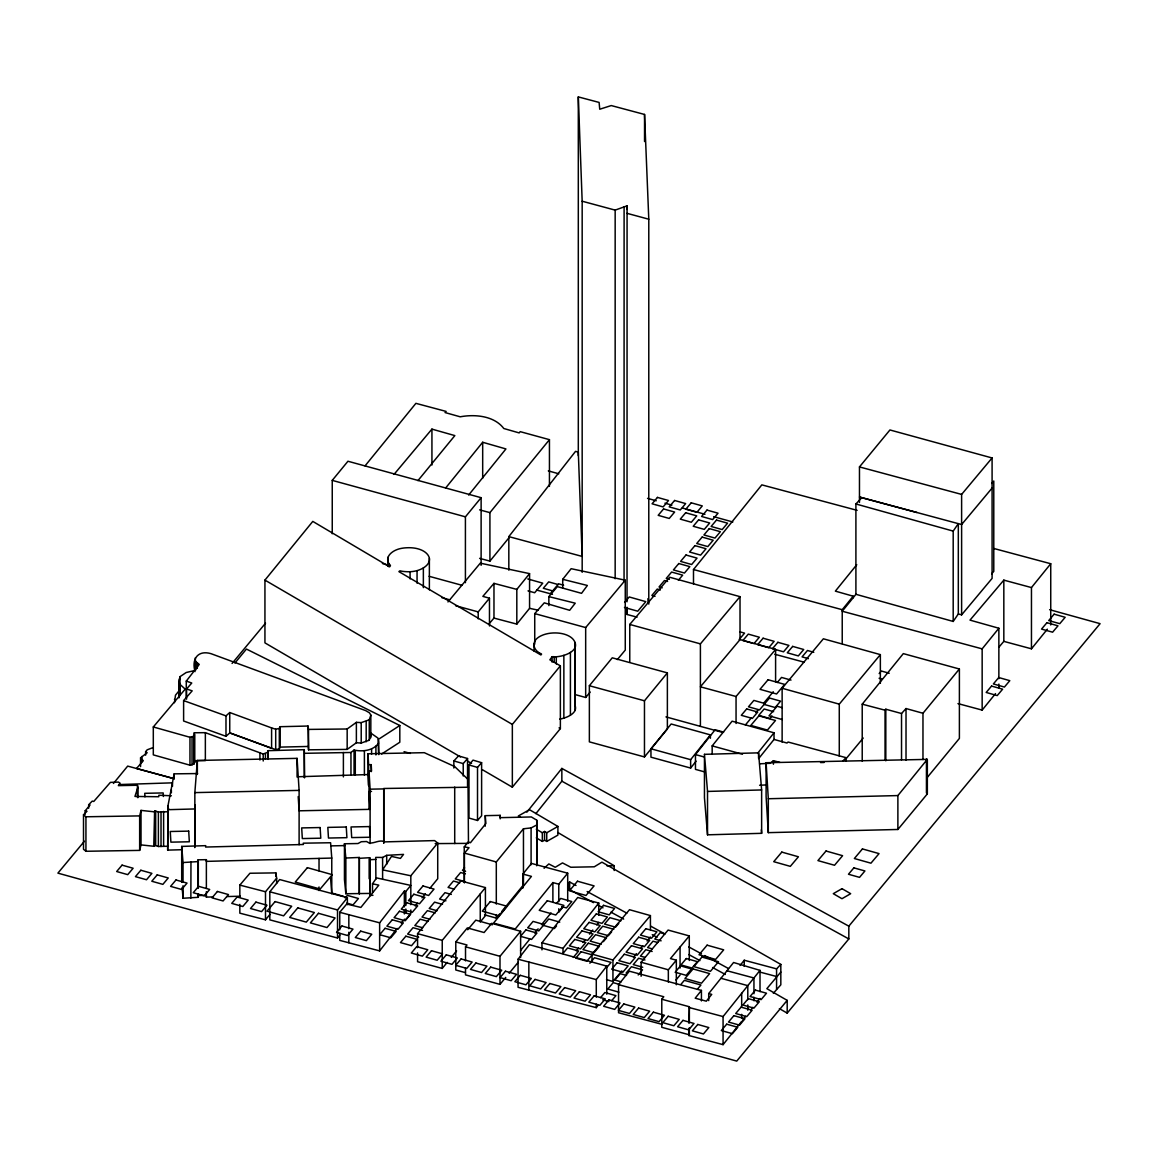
<?xml version="1.0" encoding="UTF-8"?>
<svg xmlns="http://www.w3.org/2000/svg" width="1158" height="1158" viewBox="0 0 1158 1158"><rect width="100%" height="100%" fill="white"/><g stroke="black" fill="none" stroke-linecap="round" stroke-linejoin="round"><path stroke-width="1.5" d="M627.028 601.813L627.071 205.834L615.159 210.119L582.17 201.217L578.305 96.91L599.106 102.425L599.743 109.228L611.25 105.566L644.543 114.454L648.784 219.209L648.784 604.085M637.074 617.171L627.028 614.464L627.057 609.962M195.036 671.626C191.417 658.888 197.917 649.87 210.973 653.662L365.682 710.621L369.503 712.865L370.849 715.108L369.257 719.798L361.209 722.621L356.375 722.346L347.168 728.99L308.535 729.41L308.014 726.037L280.164 726.703L279.31 728.44L279.31 748.864L275.705 749.631L229.747 732.956L229.747 712.532L271.594 727.919L275.705 729.222L279.31 728.44M308.014 726.037L308.535 749.819L347.168 749.4L356.375 742.77L361.209 743.031L369.257 740.208L370.849 735.518M198.105 886.608L198.105 859.815L206.37 859.67L206.341 861.378L331.767 858.064L331.767 893.788L330.595 878.473M213.173 896.929L206.341 897.103L206.37 895.395L198.105 895.539L198.308 897.305L183.036 898.261L182.139 887.506M182.139 849.711L167.678 850.117L167.953 805.838L174.163 773.848L197.555 773.558M167.678 850.117L167.953 805.838M378.579 753.597L377.971 738.109L370.386 732.782M194.848 846.99L194.848 792.608L197.352 760.473L297.07 758.36L299.111 790.393L299.111 844.747M194.79 847.613L195.123 804.767M179.012 697.869L179.012 681.787L180.069 676.619L186.206 672.509L194.472 670.583M198.308 888.374L198.308 861.581L183.036 862.536L181.705 846.411L205.733 845.658L205.603 847.048L303.396 844.5L303.237 843.183L330.595 842.749L331.767 858.064M267.802 759.199L268.091 750.673L304.279 749.689L304.612 777.727M168.634 808.559L167.953 811.758L158.385 811.975L154.68 810.832L154.26 846.31L141.015 844.906L139.655 850.392L85.938 851.275L83.506 849.277L83.506 814.769L87.009 811.266L85.2 810.788L85.2 814.248M174.467 702.732L175.495 695.176L178.882 691.051M139.655 850.392L139.655 815.898L141.015 810.397L154.26 811.816M88.674 808.183L88.674 804.723L92.249 801.09L93.769 801.452L110.386 782.374L118.434 782.084L120.056 783.126L118.377 785.631L137.455 785.254L137.86 787.382L134.95 796.443L158.747 796.733L158.849 795.242L171.37 795.778M154.26 846.31L154.68 810.832M179.012 681.787L180.214 684.581L185.193 689.126L153.305 726.963L153.305 754.871L189.97 765.192L193.849 764.106L194.312 732.768L205.357 732.667L263.213 754.032L267.802 752.222M193.849 764.106L194.703 762.355L194.703 734.447M279.31 748.864L280.164 747.113L280.164 726.703M688.952 1023.267L689.357 1006.751L661.783 999.238L661.783 1027.305L689.357 1034.818L688.952 1035.542L723.07 1044.646L741.67 1021.37M953.193 621.441L953.193 531.102L958.317 523.633L958.317 613.972L953.193 621.441L855.907 594.3L853.2 597.731L853.2 596.196L835.367 591.145L856.775 564.699M372.5 892.529L372.5 883.757L376.611 877.923L410.829 885.421L405.836 891.472L405.836 905.513M534.07 651.1L534.07 643.92A20.685 11.942 0 0 1 535.807 639.665A19.874 11.479 0 0 1 541.293 635.699A21.351 12.318 0 0 1 555.594 632.934A20.844 12.029 0 0 1 564.308 634.179A20.12 11.623 0 0 1 571.473 637.711A21.524 12.42 0 0 1 574.976 642.429A20.366 11.754 0 0 1 575.092 647.626A20.077 11.594 0 0 1 570.416 652.417A23.189 13.389 0 0 1 563.859 655.341A21.51 12.42 0 0 1 556.289 656.774L554.19 656.76A4.299 2.49 0 0 0 552.091 656.76L549.862 659.814L560.371 665.836L560.371 728.614L512.343 787.179L512.343 724.416L560.371 665.836M186.279 698.1L186.279 681.092L199.248 664.431L195.702 661.551L195.036 659.713M339.743 933.348L339.743 940.368L379.636 950.892L379.636 922.825L404.359 891.124L405.836 891.472M379.636 950.892L397.18 928.412M401.29 923.158L403.331 920.523M598.382 1004.956L596.283 1007.648L518.06 987.296L518.06 959.229L529.394 944.696L606.778 966.119L606.778 994.201M596.283 997.125L596.283 979.581L606.778 966.119M508.825 536.617L575.526 451.374L578.305 452.112L582.17 556.419L508.825 536.617L508.825 570.185M541.958 949.864L541.958 942.8L577.712 897.493L598.758 903.037L598.758 915.37M703.818 771.677L695.466 769.375L695.466 754.582L715.123 729.757L723.605 732.102M563.005 953.627L563.005 948.344L598.758 903.037M576.337 950.834L578.58 948.011M582.923 942.496L585.022 939.833M589.523 934.13L592.766 930.033M596.79 924.924L598.758 922.419M562.716 588.307L562.716 579.318L571.155 568.694L625.262 580.187L625.262 650.101L617.344 659.582M464.242 881.991L464.242 846.903L468.093 842.069L470.481 842.706L485.911 823.497L485.245 815.652L500.184 815.348L500.256 817.664L531.377 816.955L536.747 820.182L537.182 865.098M526.876 812.163L561.847 768.42L848.828 926.168L848.828 938.935L787.194 1013.12L779.377 1008.618M535.893 813.625L561.847 781.187L561.847 768.42M690.631 768.058L690.631 759.677L710.404 734.896L671.162 723.996L650.955 748.792L650.955 757.173L690.631 768.058L696.117 761.168M662.188 1024.381L618.546 1012.743L618.546 984.676L629.33 971.186L701.43 990.408L701.43 1000.932M661.783 999.238L663.78 996.734L618.546 984.676M701.43 990.408L695.191 998.21L706.322 1001.178L711.75 994.389L708.71 993.578L708.71 1000.599M708.71 993.578L733.579 962.501L760.01 970.375L760.01 991.639M740.063 965.468L744.247 960.243L776.569 968.855L780.825 964.411L601.928 862.16L594.286 866.792L570.807 867.255L562.499 862.913L555.247 867.284L548.82 863.955L544.086 868.297M723.07 1044.646L723.07 1016.565L760.01 970.375M780.825 972.069L766.857 988.657L787.194 1000.367L787.194 1013.12M742.698 1020.097L745.752 1016.275M750.876 1009.877L752.917 1007.315M756.985 1002.235L760.01 998.442M773.327 993.318L780.825 984.821L780.825 964.411M757.578 753.337L774.022 732.811L732.102 721.188L712.17 745.897L712.17 754.191M758.664 758.606L774.022 739.441L774.022 732.811M339.714 935.288L337.528 938.009L269.814 919.857L269.814 891.79L279.643 879.544L347.371 897.711L347.371 904.716M337.528 938.009L337.528 909.942L347.371 897.711M693.497 583.893L693.497 569.533L761.834 484.869L857.137 510.345M885.045 760.01L885.045 710.187L885.812 709.217L901.532 713.516L906.019 708.551L922.969 713.256L959.389 669.006L903.312 653.619L862.218 704.18L862.218 761.139M445.613 488.039L482.683 442.269L505.93 448.942L468.657 495.045M489.53 623.279L493.974 618.082L516.815 624.104L516.815 589.393L529.568 573.63L480.295 563.164L447.972 601.928M516.815 624.104L529.568 608.341L529.568 573.63M522.866 888.099L522.866 874.058L531.493 863.419L567.695 873.19L567.695 901.271M567.695 873.19L558.778 884.176L552.887 882.584L515.267 928.977L493.554 923.114L531.435 876.374L522.866 874.058M520.564 950.515L529.828 939.095M534.75 933.03L538.123 928.861M541.495 924.692L551.049 912.924M563.237 906.757L558.778 912.243L558.778 908.74M957.97 703.601L982.158 710.1L982.158 648.856L998.862 628.244L969.999 620.123L1003.827 580.129L1031.46 587.569L1050.74 563.729L993.752 548.458M999.151 646.888L1003.827 641.373L1031.46 648.813L1047.339 629.185M982.158 710.1L995.518 693.599M365.045 465.878L415.896 403.346L446.163 411.423L445.034 412.552L460.218 416.808C474.852 414.057 494.234 415.78 503.788 428.503L519.146 432.904L520.217 431.659L549.442 439.664L549.442 486.36M842.228 643.66L842.228 609.701L853.2 596.196M853.2 597.731L842.228 611.236L982.158 648.856M460.479 756.927L264.936 642.878L264.936 580.115L312.79 521.404L389.595 566.855L390.434 565.784A4.444 2.562 0 0 0 389.464 564.366A22.726 13.114 0 0 1 388.509 562.962A21.626 12.477 0 0 1 388.133 557.143A20.945 12.087 0 0 1 392.026 552.323A20.294 11.71 0 0 1 398.974 548.935A21.741 12.55 0 0 1 406.748 547.777A22.422 12.955 0 0 1 415.085 548.197A20.033 11.566 0 0 1 422.019 550.311A20.178 11.652 0 0 1 426.94 553.785A20.598 11.884 0 0 1 429.372 558.431L429.372 589.827M479.629 558.359L489.921 561.109L489.921 512.632L549.442 439.664M489.921 561.109L509.013 537.703M417.575 947.678L417.575 933.638L460.754 880.876L485.419 887.593L485.419 915.674L480.252 921.985L480.252 893.918M496.304 904.08L496.304 861.972L523.459 828.781L531.088 827.927L537.182 824.757M417.575 952.933L417.575 961.705L442.24 968.435L442.24 940.368L485.419 887.593M442.24 968.435L447.191 962.385M451.273 957.405L456.57 950.935M484.565 914.834L496.304 918.106L499.691 913.966M501.95 911.216L523.459 884.915L523.459 828.781M332.245 533.766L332.245 480.382L347.95 461.246L481.12 497.694L481.12 565.321M113.441 783.459L127.684 766.104L173.83 778.61L136.528 768.478L143.274 760.719L140.567 757.824L147.167 752.743L145.633 751.643L147.182 749.819L152.32 747.865M417.937 480.628L454.848 435.596L431.934 429.111L394.038 474.389M465.415 582.677L465.415 516.83L481.12 497.694M478.211 618.85L478.211 611.902L489.472 598.194L482.857 596.384L493.974 583.371L516.815 589.393M410.829 904.731L410.815 875.781L437.724 843.024L434.554 840.592L385.035 841.88C379.578 839.246 374.613 843.603 369.156 843.01L366.579 841.519L361.296 841.721L358.01 843.531L344.447 843.762L344.447 879.487L345.851 893.744L369.749 893.426L370.024 895.438L372.963 895.293M589.364 685.724L612.264 657.816L667.37 672.885L667.37 729.019L644.47 756.941L589.364 741.858L589.364 685.724L644.47 700.793L667.37 672.885M415.302 906.048L417.546 903.312M422.033 897.855L425.391 893.759M429.879 888.302L437.724 878.748L437.724 843.024M234.958 662.984L246.422 649.059L399.814 725.501L399.814 742.249L381.59 754.032M239.836 904.398L239.836 913.17L265.5 919.814L265.5 891.747L276.646 878.213L275.85 872.886L249.925 873.248L239.836 885.103L239.836 897.378M265.5 919.814L269.959 914.4M465.415 972.633L455.789 969.984L455.789 941.917L467.34 927.92L484.102 932.523L491.687 923.331L520.622 931.278L520.622 957.594M859.468 502.442L859.468 466.92L889.937 429.965L992.088 457.96L992.088 578.407L961.618 614.855L958.317 613.972M465.516 960.85L465.516 946.81L467.007 945L455.789 941.917M465.516 967.856L465.516 974.877L499.995 984.358L499.995 956.291L520.622 931.278M499.995 984.358L505.728 977.41M509.158 973.241L518.321 962.139M927.515 777.134L959.389 738.413L959.389 669.006M897.884 829.475L897.884 795.575L927.283 759.387L766.104 762.717L766.104 796.617L768.304 832.645L897.884 829.475L927.312 793.925L927.312 760.024M839.275 756.16L839.275 704.151L880.355 654.617L823.367 638.796L782.128 688.272L782.128 742.075M846.122 758.664L863.231 738.037M84.433 841.2L57.9 873.132L736.749 1061.09L787.194 1000.367M232.078 663.447L265.529 623.178M468.99 764.989L473.029 760.14L481.612 762.688L481.612 815.768L477.516 820.472L468.99 818.069L468.99 764.989L477.516 767.392L481.612 762.688M641.112 976.281L641.112 962.24L668.094 930.062L689.285 935.925L689.285 960.489M689.285 935.925L670.453 958.578L676.33 960.199L676.33 984.763M668.34 982.071L668.34 969.796L676.33 960.199M675.954 980.015L680.064 975.079M848.828 926.168L1100.1 623.67L1049.626 609.687M575.497 694.684L585.673 697.478L585.673 627.564L625.262 580.187M585.673 697.478L590.204 692.064M961.618 614.855L961.618 494.408L992.088 457.96M992.088 488.068L961.618 524.531L859.468 497.028L916.948 512.502M722.476 732.363L700.402 726.37L700.402 643.862L740.02 596.659L669.657 577.234L629.764 624.437L629.764 662.101M740.02 639.592L700.402 686.81L736.054 696.494L775.599 649.392L740.02 639.592L740.02 596.659M85.2 810.788L90.078 804.998L88.674 804.723M339.743 929.845L339.743 912.301L346.691 904.036L360.862 907.438L378.796 885.175L372.5 883.757M745.361 724.966L751.18 718.047M755.827 712.503L758.157 709.738M763.976 702.805L773.269 691.731M550.557 593.403L558.634 583.82L563.613 585.224M345.214 897.942L347.371 895.395L358.43 898.492L353.045 904.89L346.72 903.11M624.611 602.435L629.228 596.963L645.817 601.639L637.74 611.207L624.466 607.472M678.356 580.274L682.67 575.164L671.611 572.052L666.226 578.435L669.382 579.318M464.59 867.834L462.433 870.382L465.588 871.279M467.716 929.729L475.793 920.147L492.382 924.808M739.166 639.52L744.565 633.136L739.817 631.805M753.959 643.616L759.344 637.233L748.285 634.121L742.9 640.504L752.382 643.168M556.433 903.53L560.747 898.42L571.806 901.532L566.421 907.915L561.673 906.584M556.549 925.966L554.393 928.513L543.334 925.401M777.221 682.54L781.534 677.43L791.015 680.093M563.295 953.034L567.594 947.924L578.667 951.036L573.268 957.42M771.966 715.948L769.809 718.496L758.751 715.383L764.135 709L773.616 711.663M592.013 961.27L592.013 954.134L629.503 909.71L650.42 915.587L650.42 929.874M603.361 941.642L606.589 937.821L595.53 934.709L590.146 941.092L601.205 944.204M611.612 931.857L608.384 935.693L597.325 932.581L602.71 926.197L613.769 929.295M618.806 923.346L615.564 927.167L604.505 924.055L609.89 917.672L620.963 920.784M589.856 963.21L594.474 957.738L611.062 962.399L606.445 967.871M606.503 979.639L612.944 981.448L612.944 960.011L650.42 915.587M612.944 981.448L621.846 970.896M633.527 957.044L636.437 953.613M640.953 948.243L642.951 945.869M647.076 940.991L650.42 937.025M600.553 997.646L604.867 992.536L615.926 995.648L611.612 1000.758M626.073 973.125L631.457 966.727L642.516 969.839L638.203 974.949M879.168 673.565L881.325 671.018L889.228 673.232M676.185 970.954L680.499 965.844L691.558 968.957L686.173 975.34L675.114 972.228M680.875 984.43L684.349 980.334L700.937 984.995L697.478 989.106M463.229 775.99L463.229 763.6L467.543 758.519L458.539 755.913L453.849 760.951L453.849 768.029M548.849 605.591L548.849 596.616L557.36 586.628L581.548 593.33L587.367 585.47L562.716 579.318M991.726 483.451L993.781 481.033L993.781 571.372L991.726 573.775M304.612 753.308L350.961 752.483L354.058 750.066C362.367 751.86 373.296 750.789 378.579 743.132M464.43 882.903L464.43 853.084L469.048 847.728L464.242 846.903M186.568 699.186L186.568 688.981L191.765 683.032L186.279 681.092M271.594 727.919L271.594 748.343L229.863 732.855L225.984 736.3L183.615 721L183.615 700.59L192.185 690.834L186.568 688.981M534.735 644.138L534.735 613.61L544.274 602.84L569.664 610.295L575.236 603.188L548.849 596.616M842.923 761.038L845.962 757.65L788.062 742.032L787.006 743.031L774.022 739.441M855.907 594.3L855.907 503.976L861.755 497.708M225.984 736.3L225.984 715.876L229.747 712.532M779.87 762.384L773.414 760.676L770.258 763.296L759.605 763.817M378.565 739.267L399.814 725.501M569.664 882.005L568.737 882.584L568.737 890.227L569.664 889.662L569.664 882.005L576.018 885.479M536.313 829.2L542.335 832.732L544.564 831.473L546.735 832.761L546.735 841.432L557.91 835.121L557.91 826.45L529.481 809.688L518.321 815.999L520.507 817.302M546.735 832.761L557.91 826.45M536.313 837.871L542.335 841.417L544.564 840.158L546.735 841.432M375.887 879.067L375.728 857.398L382.603 857.456L386.7 855.328L403.52 854.401L400.422 858.396L391.505 856.413L382.603 869.861L410.815 875.781M153.305 726.963L189.97 737.284L193.849 736.184M154.68 845.326L158.385 846.484L167.953 846.252M344.447 843.762L345.851 858.02L359.269 857.456L359.313 894.048L359.414 858.31L369.749 857.702L370.024 895.438M370.024 859.714L375.887 859.41M759.605 785.254L766.697 784.907M371.515 791.421L369.011 791.522L370.053 809.355L299.111 810.803L298.199 796.574M368.635 785.79L368.635 764.729L371.211 764.642L371.544 771.054L369.011 771.112L369.011 809.384M298.721 776.729L367.926 774.572L368.519 785.225M119.419 784.559L172.484 782.837L172.484 786.34M704.455 754.336L758.562 752.845L761.631 789.944L761.631 833.326L707.524 834.817L704.455 797.703L704.455 754.336L707.524 791.435L707.524 834.817M707.524 791.435L761.631 789.944M167.678 809.703L194.79 808.95M226.823 896.567L240.271 896.205M766.104 762.717L768.304 798.745L897.884 795.575M280.164 747.113L308.014 746.461M194.848 792.608L299.111 790.393M367.969 774.832L367.969 753.786L424.306 752.686L454.747 766.596L467.991 779.392L468.469 843.371L435.176 843.603M383.718 842.865L383.718 788.482L468.469 787.223M369.011 771.112L370.111 789.177L383.747 788.902L383.747 843.285M331.029 845.876L345.229 845.586M607.067 865.88L614.174 865.721L614.174 870.512M820.53 762.557L824.091 762.485M83.506 814.769L85.938 816.781L139.655 815.898M194.312 732.768L194.312 760.676L205.357 760.589L205.357 732.667M529.568 608.341L538.238 610.179M404.359 919.206L405.836 919.539L410.829 913.503L410.829 909.985M239.836 885.103L265.5 891.747M518.06 959.229L596.283 979.581M862.218 704.18L885.045 710.187M541.958 942.8L563.005 948.344M339.743 912.301L379.636 922.825M759.561 971.982L776.569 976.512M688.952 1007.474L723.07 1016.565M479.629 509.867L489.921 512.632M726.963 970.751L753.945 977.974L753.945 993.752M269.814 891.79L337.528 909.942M627.028 213.333L648.784 219.209M859.468 466.92L961.618 494.408M693.497 569.533L842.228 609.701M536.762 590.088L552.482 594.329M774.789 654.256L804.188 662.202M332.245 480.382L465.415 516.83M382.401 563.512L389.32 565.408M429.097 576.293L461.955 585.282M417.575 933.638L442.24 940.368M629.764 624.437L700.402 643.862M534.735 613.61L585.673 627.564M455.543 605.692L478.211 611.902M665.951 716.889L700.402 726.37M712.17 745.897L742.481 754.22M695.466 754.582L703.818 756.869M650.955 748.792L690.631 759.677M720.956 978.278L747.793 985.646L747.793 999.687M465.516 946.81L499.995 956.291M548.313 470.886L558.764 473.781M647.525 498.36L656.239 500.777M664.938 503.18L671.901 505.105M682.337 508L704.976 514.268M713.675 516.671L732.826 521.983M641.112 962.24L668.34 969.796M855.907 503.976L953.193 531.102M782.128 688.272L839.275 704.151M464.43 853.084L496.304 861.972M667.587 581.446L664.431 580.563L659.032 586.947L662.202 587.844M660.407 589.972L657.237 589.075L651.853 595.458L655.008 596.356M813.785 652.272L807.459 650.492L802.074 656.89L808.385 658.656M558.17 584.558L548.689 581.895L543.305 588.278L552.786 590.942M527.802 578.957L542.74 583.169L534.663 592.737L528.019 590.87M879.096 678.284L882.266 679.181M441.705 597.586L449.608 599.801M782.055 707.654L777.09 706.25L768.999 715.832L782.272 719.552M764.931 703.528L753.858 700.416L748.473 706.8L759.532 709.912L769.505 698.028L780.564 701.14L775.18 707.524L764.106 704.411M453.849 760.951L463.229 763.6M404.055 751.658L410.381 753.438M465.371 873.856L460.638 872.51L455.253 878.908L464.734 881.571M459.769 882.816L453.458 881.035L448.059 887.419L454.385 889.199M661.131 940.832L654.806 939.051L660.19 932.668L664.938 933.999L650.666 926.139M657.744 942.525L653.011 941.193L647.626 947.577L652.359 948.909M559.777 922.13L548.718 919.018L538.745 930.902L527.686 927.804L533.071 921.406L544.144 924.518M451.316 894.439L444.99 892.659L439.606 899.042L445.931 900.823M652.142 951.485L645.817 949.705L640.432 956.088L645.18 957.42M644.963 959.996L638.637 958.216L633.252 964.6L642.733 967.263M442.486 904.369L434.583 902.14L429.198 908.523L437.102 910.753M592.013 954.134L612.944 960.011M435.307 912.88L427.403 910.651L422.019 917.049L429.922 919.264M626.521 975.441L620.196 973.661L614.811 980.044L621.137 981.825M332.462 893.209L343.521 896.321M428.127 921.392L420.224 919.177L414.839 925.56L422.728 927.775M619.516 984.43L613.204 982.65L607.805 989.033L618.879 992.145M422.525 930.352L413.044 927.688L407.645 934.072L418.704 937.184M602.638 999.803L608.949 1001.583M183.615 700.59L225.984 715.876M927.312 793.925L926.443 792.883L926.443 758.982M587.135 891.53L626.84 913.155M688.778 946.911L701.487 953.83M704.672 955.553L728.498 968.537M569.664 889.662L593.489 902.647M598.252 905.238L603.014 907.843M610.961 912.157L623.67 919.09M652.258 934.665L657.02 937.256M688.778 954.554L699.91 960.619M712.604 967.538L725.313 974.457M561.847 781.187L848.828 938.935M559.053 727.861L560.371 728.614M264.936 580.115L512.14 724.3M467.861 761.24L471.552 763.397M482.625 769.853L512.14 787.064M557.852 832.515L614.174 865.721M538.702 652.547L540.12 653.358A2.142 1.245 0 0 1 541.539 654.169L540.887 654.979L398.902 571.632L399.684 570.937A1.983 1.144 0 0 1 401.45 571.183L403.216 571.415A27.416 15.836 0 0 0 410.077 571.719A20.381 11.768 0 0 0 417.054 570.633A21.886 12.637 0 0 0 423.365 567.898A22.422 12.941 0 0 0 427.476 564.482A20.67 11.942 0 0 0 429.372 558.431M174.467 699.389L175.394 701.386M194.312 760.676L194.703 762.355M198.105 859.815L198.308 861.581M761.327 829.794L761.631 833.326M367.969 753.786L368.635 764.729M163.394 796.487L163.177 792.94L144.736 793.317L144.953 796.863M359.269 857.456L359.313 858.324M647.915 598.672L648.06 602.276M1050.74 563.729L1050.74 624.973M1031.46 587.569L1031.46 648.813M1003.827 580.129L1003.827 641.373M998.862 628.244L998.862 678.675M998.862 684.074L998.862 687.678M927.283 759.387L927.283 793.273M922.969 713.256L922.969 759.532M906.019 708.551L906.019 760.155M901.532 713.516L901.532 759.793M885.812 709.217L885.812 760.835M880.355 654.617L880.355 683.321M845.962 757.65L845.962 761.226M776.569 968.855L776.569 989.279M775.599 649.392L775.599 681.758M773.414 760.676L773.414 764.251M768.304 798.745L768.304 832.645M758.562 752.845L758.562 758.258M753.945 997.27L753.945 1000.773M747.793 1004.941L747.793 1010.21M744.247 960.243L744.247 966.365M741.67 993.303L741.67 1007.344M741.67 1014.365L741.67 1017.868M736.054 696.494L736.054 723.461M710.404 734.896L710.404 738.239M689.357 1006.751L689.357 1022.543M689.357 1027.797L689.357 1034.818M688.952 1028.536L688.952 1035.542M680.064 947.012L680.064 968.059M644.543 114.454L644.543 141.551M644.47 700.793L644.47 756.941M627.071 205.834L627.071 209.439M627.028 607.241L627.028 614.464M624.104 206.703L624.061 581.374M615.159 210.119L615.159 578.739M596.283 1004.131L596.283 1007.648M582.17 201.217L582.17 572.327M578.305 96.91L578.305 455.644M575.092 647.626L575.092 710.404A20.077 11.594 0 0 1 570.416 715.195A23.189 13.389 0 0 1 563.859 718.105A21.51 12.42 0 0 1 559.705 719.118M574.976 642.429L574.976 705.208A20.366 11.754 0 0 1 575.092 710.404M570.416 652.417L570.416 715.195M563.859 655.341L563.859 718.105M558.778 884.176L558.778 901.72M556.289 656.774L556.289 663.939M554.19 656.76L554.19 662.144M552.887 882.584L552.887 901.879M552.091 656.76L552.091 662.13M544.564 831.473L544.564 840.158M542.335 832.732L542.335 841.417M536.747 820.182L536.747 865.793M531.088 827.927L531.088 864.765M528.844 962.023L528.844 990.104M500.184 815.348L500.184 818.865M496.304 914.603L496.304 918.106M493.974 583.371L493.974 618.082M489.472 598.194L489.472 625.957M485.245 815.652L485.245 826.175M482.683 442.269L482.683 478.182M477.516 767.392L477.516 820.472M467.991 779.392L467.991 786.412M467.543 758.519L467.543 786.21M454.703 787.093L454.718 843.574M431.934 429.111L431.934 465.024M423.365 567.898L423.365 587.627M417.054 570.633L417.054 583.183M410.077 571.719L410.077 578.899M405.836 909.016L405.836 912.518M404.359 891.124L404.359 906.917M404.359 910.434L404.359 913.937M388.509 562.962L388.509 566.551M388.133 557.143L388.133 566.103M386.7 855.328L386.7 864.259M382.603 857.456L382.603 878.879M378.767 740.657L378.767 754.611M375.916 746.215L375.916 754.944M371.588 748.98L371.588 754.22M371.211 764.642L371.211 771.662M370.849 715.108L370.806 737.747M370.111 789.177L370.111 843.56M369.749 857.702L369.749 893.426M369.257 719.798L369.257 740.208M369.156 859.091L369.156 878.734M366.189 721.376L366.189 741.786M364.394 750.688L364.394 775.122M361.209 722.621L361.209 743.031M356.375 722.346L356.375 742.77M355.289 750.645L355.289 775.064M354.058 750.066L354.058 774.499M350.961 752.483L350.961 775.151M348.833 914.704L348.833 928.73M348.833 932.248L348.833 942.771M347.168 728.99L347.168 749.4M345.851 858.02L345.851 893.744M343.39 752.483L343.39 776.917M319.029 858.396L319.029 870.903M319.029 886.97L319.029 890.545M308.535 729.41L308.535 749.819M304.279 749.689L304.279 777.597M297.07 758.36L297.07 777.076M276.646 878.213L276.646 883.467M275.705 729.222L275.705 749.631M275.85 872.886L275.85 876.389M268.091 750.673L268.091 759.402M265.428 753.713L265.428 758.953M263.213 754.032L263.213 761.009M259.928 753.047L259.928 760.024M206.37 859.67L206.37 888.244M206.341 891.747L206.341 897.103M198.308 893.73L198.308 897.305M197.323 663.317L197.323 668.412M197.352 760.473L197.352 774.456M195.702 661.551L195.702 670.062M195.355 657.802L195.355 669.715M192.04 737.053L192.04 764.975M190.969 861.726L190.867 898.043M189.97 737.284L189.97 765.192M183.036 862.536L183.036 882.179M183.036 885.754L183.036 898.261M181.705 846.411L181.705 882.135M180.214 684.581L180.214 695.046M180.069 676.619L179.331 696.783L179.331 678.921M174.163 773.848L174.163 779.131M171.37 789.857L171.37 792.825M163.611 811.44L163.611 845.933M161.02 812.019L161.02 846.512M158.385 811.975L158.385 846.484M155.679 810.991L155.679 845.499M145.633 751.643L145.633 755.161M141.826 756.478L141.826 761.747M141.015 810.397L141.015 844.906M140.567 757.824L140.567 766.596M137.86 787.382L137.86 797.732M137.455 785.254L137.455 797.326M85.938 816.781L85.938 851.275M538.658 652.562A21.437 12.376 0 0 1 534.113 643.92M122.053 865.142L116.668 871.525L127.727 874.637L133.127 868.239L122.053 865.142M140.842 870.251L135.443 876.635L146.516 879.747L151.901 873.364L140.842 870.251M157.198 874.869L151.799 881.252L162.873 884.365L168.257 877.967L157.198 874.869M175.973 879.979L170.588 886.377L181.647 889.474L187.031 883.091L175.973 879.979M198.626 886.333L193.241 892.717L204.3 895.829L209.685 889.445L198.626 886.333M217.414 891.457L212.015 897.841L223.074 900.953L228.473 894.569L217.414 891.457M237.129 897.001L231.745 903.385L242.804 906.497L248.188 900.113L237.129 897.001M255.904 902.111L250.519 908.509L261.578 911.607L266.977 905.223L255.904 902.111M275.097 901.59L267.006 911.172L283.609 915.833L291.686 906.251L275.097 901.59M307.391 867.66L295.261 882.034L320.158 889.04L332.274 874.666L307.391 867.66M297.78 907.872L289.688 917.44L306.291 922.115L314.368 912.533L297.78 907.872M657.454 497.404L652.07 503.802L663.129 506.914L668.513 500.517L657.454 497.404M318.479 913.3L310.402 922.883L326.99 927.544L335.067 917.961L318.479 913.3M663.563 508.941L658.178 515.339L669.237 518.451L674.636 512.053L663.563 508.941M674.593 500.473L669.194 506.857L680.267 509.969L685.652 503.585L674.593 500.473M691.225 502.804L685.84 509.202L696.899 512.299L702.284 505.916L691.225 502.804M685.666 512.748L680.282 519.131L691.34 522.244L696.725 515.86L685.666 512.748M341.914 926.009L336.529 932.393L347.588 935.505L352.973 929.121L341.914 926.009M698.607 519.884L693.222 526.268L704.281 529.38L709.666 522.996L698.607 519.884M706.988 510.085L701.589 516.468L712.662 519.58L718.047 513.197L706.988 510.085M360.688 931.133L355.303 937.517L366.362 940.629L371.761 934.245L360.688 931.133M678.791 563.526L673.406 569.924L684.465 573.036L689.85 566.638L678.791 563.526M685.97 555.015L680.586 561.398L691.644 564.511L697.044 558.127L685.97 555.015M694.945 545.621L689.56 552.004L700.619 555.116L706.004 548.733L694.945 545.621M702.124 537.095L696.74 543.493L707.799 546.59L713.183 540.207L702.124 537.095M709.318 528.584L703.919 534.967L714.978 538.079L720.377 531.696L709.318 528.584M716.498 520.072L711.113 526.456L722.172 529.568L727.557 523.184L716.498 520.072M385.093 928.296L379.708 934.68L390.767 937.792L396.166 931.408L385.093 928.296M392.287 919.785L386.888 926.168L397.961 929.281L403.346 922.897L392.287 919.785M399.467 911.259L394.082 917.657L405.141 920.755L410.525 914.371L399.467 911.259M406.646 902.748L401.261 909.131L412.32 912.243L417.705 905.86L406.646 902.748M413.84 894.237L408.441 900.62L419.514 903.732L424.899 897.349L413.84 894.237M422.974 885.971L417.589 892.355L428.648 895.467L434.033 889.083L422.974 885.971M405.85 936.2L400.465 942.583L411.524 945.695L416.909 939.312L405.85 936.2M416.706 946.636L411.322 953.02L422.381 956.132L427.765 949.748L416.706 946.636M431.5 950.732L426.115 957.116L437.174 960.228L442.559 953.845L431.5 950.732M490.341 901.561L482.264 911.143L498.852 915.804L506.929 906.222L490.341 901.561M446.293 954.829L440.909 961.212L451.967 964.325L457.352 957.941L446.293 954.829M461.087 958.925L455.702 965.309L466.761 968.421L472.146 962.037L461.087 958.925M475.88 963.022L470.495 969.405L481.554 972.517L486.939 966.134L475.88 963.022M763.079 638.217L757.694 644.601L768.753 647.713L774.137 641.329L763.079 638.217M490.674 967.118L485.289 973.502L496.348 976.614L501.732 970.23L490.674 967.118M547.3 900.736L539.223 910.304L555.811 914.979L563.888 905.397L547.3 900.736M525.891 929.932L520.507 936.315L531.565 939.428L536.95 933.03L525.891 929.932M777.872 642.314L772.487 648.697L783.546 651.809L788.931 645.411L777.872 642.314M577.495 881.224L569.418 890.791L586.006 895.467L594.097 885.884L577.495 881.224M505.467 971.215L500.068 977.598L511.141 980.71L516.526 974.327L505.467 971.215M792.665 646.396L787.281 652.794L798.34 655.906L803.724 649.508L792.665 646.396M768.087 679.732L760.01 689.314L776.598 693.975L784.675 684.392L768.087 679.732M520.26 975.311L514.861 981.695L525.935 984.807L531.319 978.423L520.26 975.311M746.678 708.928L741.294 715.311L752.353 718.423L757.737 712.04L746.678 708.928M535.054 979.407L529.655 985.791L540.728 988.903L546.113 982.52L535.054 979.407M758.895 715.832L750.818 725.415L767.407 730.076L775.484 720.493L758.895 715.832M574.788 939.413L569.389 945.796L580.462 948.909L585.847 942.525L574.788 939.413M581.967 930.887L576.583 937.285L587.642 940.383L593.026 933.999L581.967 930.887M589.147 922.376L583.762 928.759L594.821 931.872L600.206 925.488L589.147 922.376M596.341 913.865L590.942 920.248L602.015 923.36L607.4 916.977L596.341 913.865M603.521 905.353L598.136 911.737L609.195 914.849L614.58 908.451L603.521 905.353M549.833 983.504L544.448 989.887L555.507 992.999L560.906 986.616L549.833 983.504M581.157 951.731L575.772 958.129L586.831 961.227L592.216 954.843L581.157 951.731M588.336 943.22L582.952 949.603L594.011 952.716L599.41 946.332L588.336 943.22M564.626 987.6L559.242 993.984L570.301 997.096L575.7 990.712L564.626 987.6M579.42 991.697L574.035 998.08L585.094 1001.192L590.479 994.794L579.42 991.697M617.113 962.761L611.728 969.145L622.787 972.257L628.172 965.873L617.113 962.761M624.292 954.235L618.908 960.633L629.966 963.731L635.366 957.348L624.292 954.235M631.486 945.724L626.087 952.108L637.161 955.22L642.545 948.836L631.486 945.724M638.666 937.213L633.281 943.596L644.34 946.708L649.725 940.325L638.666 937.213M645.846 928.702L640.461 935.085L651.52 938.197L656.919 931.799L645.846 928.702M594.213 995.793L588.829 1002.177L599.887 1005.289L605.272 998.891L594.213 995.793M609.007 999.875L603.622 1006.273L614.681 1009.385L620.066 1002.987L609.007 999.875M623.8 1003.972L618.415 1010.369L629.474 1013.482L634.859 1007.084L623.8 1003.972M638.594 1008.068L633.209 1014.466L644.268 1017.564L649.652 1011.18L638.594 1008.068M686.318 958.535L680.933 964.918L691.992 968.03L697.377 961.647L686.318 958.535M781.809 852.1L773.732 861.682L790.321 866.358L798.412 856.775L781.809 852.1M707.104 945.174L699.012 954.757L715.615 959.417L723.692 949.835L707.104 945.174M653.387 1012.164L648.002 1018.562L659.061 1021.66L664.446 1015.276L653.387 1012.164M701.936 957.058L693.859 966.64L710.447 971.301L718.525 961.733L701.936 957.058M693.034 968.942L684.957 978.524L701.545 983.185L709.622 973.603L693.034 968.942M668.18 1016.261L662.796 1022.644L673.855 1025.756L679.239 1019.373L668.18 1016.261M682.974 1020.357L677.589 1026.741L688.648 1029.853L694.033 1023.469L682.974 1020.357M826.016 851.014L817.924 860.597L834.527 865.258L842.604 855.69L826.016 851.014M697.767 1024.454L692.368 1030.837L703.442 1033.949L708.826 1027.566L697.767 1024.454M991.566 686.072L986.167 692.455L997.241 695.567L1002.625 689.184L991.566 686.072M998.746 677.546L993.361 683.944L1004.42 687.056L1009.805 680.658L998.746 677.546M1046.933 622.7L1041.534 629.084L1052.608 632.196L1057.992 625.812L1046.933 622.7M1054.113 614.174L1048.728 620.572L1059.787 623.67L1065.172 617.286L1054.113 614.174M862.435 848.93L854.358 858.512L870.946 863.188L879.038 853.605L862.435 848.93M853.866 867.863L848.467 874.247L859.54 877.359L864.925 870.961L853.866 867.863M726.703 1024.179L721.318 1030.562L732.377 1033.674L737.762 1027.291L726.703 1024.179M733.883 1015.653L728.498 1022.051L739.557 1025.148L744.956 1018.765L733.883 1015.653M741.077 1007.142L735.692 1013.525L746.751 1016.637L752.135 1010.254L741.077 1007.142M748.256 998.63L742.871 1005.014L753.93 1008.126L759.315 1001.742L748.256 998.63M755.436 990.119L750.051 996.502L761.11 999.615L766.509 993.217L755.436 990.119M841.982 888.664L833.282 893.687L841.982 898.709L850.681 893.687L841.982 888.664M320.129 827.55L301.688 827.912L302.325 838.566L320.78 838.189L320.129 827.55M346.271 827.015L327.83 827.391L328.467 838.045L346.908 837.668L346.271 827.015M369.503 826.58L351.048 826.957L351.699 837.596L370.14 837.234L369.503 826.58M188.696 831.126L170.255 831.502L170.892 842.155L189.333 841.779L188.696 831.126"/></g></svg>
